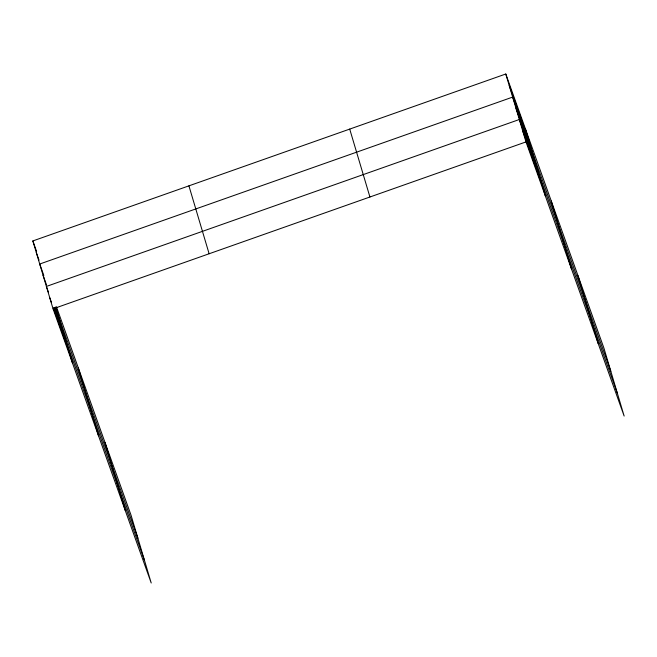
<?xml version="1.0" encoding="UTF-8"?>
<svg xmlns="http://www.w3.org/2000/svg" width="657" height="657" viewBox="0 0 657 657"><rect width="100%" height="100%" fill="white"/><g stroke="black" fill="none" stroke-linecap="round" stroke-linejoin="round"><path stroke-width="0.99" d="M56.436 306.811L131.006 515.088L151.217 582.997L53.061 308.847L32.85 240.938L505.783 74.003L603.939 348.153L624.15 416.062L525.994 141.912L505.783 74.003M53.061 308.847L525.994 141.912M509.216 85.55L528.704 139.974M610.813 371.246L512.657 97.096L39.724 264.024L43.822 275.48M515.991 108.298L535.48 162.731M617.481 393.65L519.326 119.508L46.392 286.436L48.437 292.168M522.66 130.71L542.148 185.134M32.85 240.938L36.611 251.442M36.283 252.485L39.018 260.123M55.451 307.952L137.88 538.173M43.058 275.234L46.475 284.777M54.679 307.698L62.538 329.658M53.907 307.443L144.548 560.585M49.727 297.637L51.435 302.417M53.48 308.141L69.207 352.07M577.979 275.644L598.19 343.554M551.231 200.943L571.442 268.853M525.272 128.435L545.474 196.344M349.713 129.092L369.924 197.001M188.92 185.849L209.123 253.758M105.046 442.58L125.257 510.489M78.298 367.871L98.509 435.78M55.771 306.909L72.541 363.272"/></g></svg>
